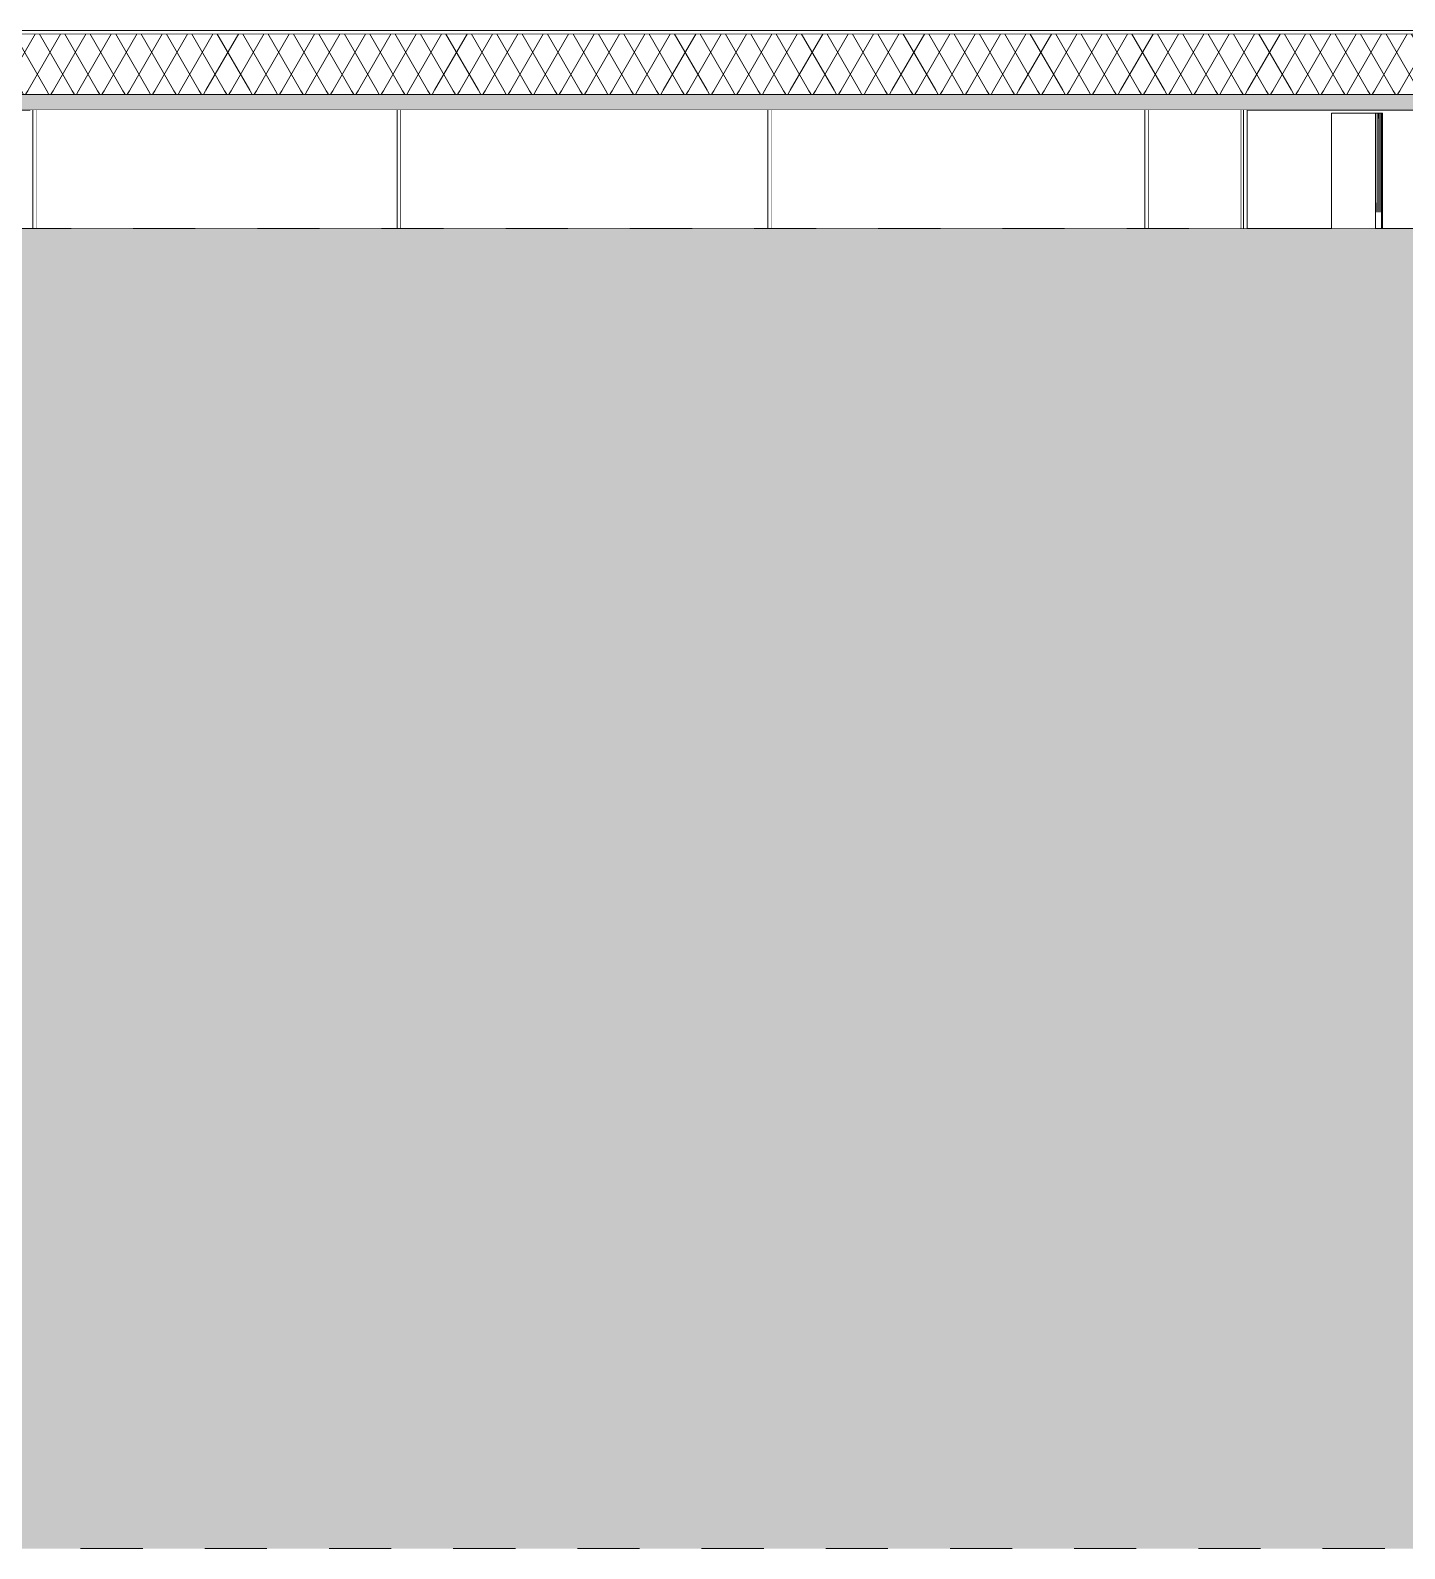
# Model space of a CAD drawing. Header units: millimetres. Extents: x -46169 to 135069, y -86316 to 18123.
# Drawn here: x 113142 to 116265, y -72780 to -69330 of the extents above; entities that cross this region are included whole.
import ezdxf

# ---------------------------------------------------------------- set-up
doc = ezdxf.new("R2010")
doc.units = ezdxf.units.MM
doc.header["$MEASUREMENT"] = 0
doc.linetypes.add('Dashed', pattern=[2822.222233, 1411.111116, -1411.111116])
doc.linetypes.add('Wipeout_Contour', pattern=[1000, 0, -1000])
for name, color, linetype, lineweight in [('0_Pen_No__85', 8, 'Continuous', 20), ('A-20-M_Roof_Pen_No__85', 8, 'Continuous', 20), ('A-95-P_Drawing_Pen_No__2', 8, 'Continuous', 15), ('New_A-20-M_Roof_Pen_No__4', 7, 'Continuous', 20), ('New_A-20-M_Roof_Pen_No__85', 8, 'Continuous', 20), ('New_A-25-M_Curtain_Wall_Pen_No__87', 8, 'Continuous', 20), ('New_A-25-M_Wall_Int_Pen_No__87', 8, 'Continuous', 20)]:
    doc.layers.add(name, color=color, linetype=linetype, lineweight=lineweight)
for name, color, linetype in [('A-20-M_Roof', 7, 'Continuous'), ('New_A-20-M_Roof', 7, 'Continuous'), ('New_A-25-M_Curtain_Wall', 7, 'Continuous'), ('New_A-25-M_Wall_Int', 7, 'Continuous')]:
    doc.layers.add(name, color=color, linetype=linetype)
for name, color, linetype, lineweight, true_color in [('A-20-M_Roof_Pen_No__53', 7, 'Continuous', 35, 0x444444), ('A-95-P_Drawing_Pen_No__62', 7, 'Continuous', 20, 0xaaaaaa), ('New_A-20-M_Roof_Pen_No__149', 7, 'Continuous', 0, 0x2a2a2a), ('New_A-20-M_Roof_Pen_No__81', 7, 'Continuous', 20, 0x6a6a6a)]:
    doc.layers.add(name, color=color, linetype=linetype, lineweight=lineweight, true_color=true_color)
pattern_1 = [(60, (188935.42, -81480.184), (-43.30127, 25), []), (120, (188935.42, -81480.184), (43.30127, 25), [])]

# ---------------------------------------------------------------- blocks, each defined once
blk = doc.blocks.new('Section Elem_15_3', base_point=(188935.4, -81480.2))
at = {"layer": 'New_A-25-M_Wall_Int_Pen_No__87', "linetype": 'Continuous'}
blk.add_line((109939.9, -69780.2), (117938.8, -69780.2), dxfattribs=at)
blk = doc.blocks.new('Section Elem_131_3', base_point=(188935.4, -81480.2))
at = {"color": 254, "linetype": 'Wipeout_Contour', "lineweight": 0, "ltscale": 1219621.857444584}
blk.add_wipeout([(116213, -69518.2), (116213, -69741.7), (116213.1, -69741.7), (116213.1, -69742.3), (116213.1, -69743.2), (116213, -69743.2), (116213, -69780.2), (116215.4, -69780.2), (116215.4, -69518.2)], dxfattribs=at).dxf.layer = 'New_A-25-M_Wall_Int'
at = {"color": 254, "linetype": 'Wipeout_Contour', "lineweight": 0, "ltscale": 542175.228585}
blk.add_wipeout([(116212.7, -69780.2), (116213, -69780.2), (116213, -69743.2), (116212.7, -69743.2)], dxfattribs=at).dxf.layer = 'New_A-25-M_Wall_Int'
at = {"color": 254, "linetype": 'Wipeout_Contour', "lineweight": 0, "ltscale": 541904.31327}
blk.add_wipeout([(116212.7, -69518.2), (116212.7, -69741.7), (116213, -69741.7), (116213, -69518.2)], dxfattribs=at).dxf.layer = 'New_A-25-M_Wall_Int'
at = {"color": 254, "linetype": 'Wipeout_Contour', "lineweight": 0, "ltscale": 677668.165398}
blk.add_wipeout([(116212.7, -69742.3), (116213.1, -69742.3), (116213.1, -69741.7), (116213, -69741.7), (116212.7, -69741.7)], dxfattribs=at).dxf.layer = 'New_A-25-M_Wall_Int'
at = {"color": 254, "linetype": 'Wipeout_Contour', "lineweight": 0, "ltscale": 542136.477251}
blk.add_wipeout([(116212.7, -69743.2), (116213.1, -69743.2), (116213.1, -69742.3), (116212.7, -69742.3)], dxfattribs=at).dxf.layer = 'New_A-25-M_Wall_Int'
at = {"color": 254, "linetype": 'Wipeout_Contour', "lineweight": 0, "ltscale": 542125.192076}
blk.add_wipeout([(116210, -69742.3), (116210.2, -69742.3), (116210.2, -69741.7), (116210, -69741.7)], dxfattribs=at).dxf.layer = 'New_A-25-M_Wall_Int'
at = {"color": 254, "linetype": 'Wipeout_Contour', "lineweight": 0, "ltscale": 542126.735785}
blk.add_wipeout([(116210, -69742.3), (116210, -69743.2), (116210.2, -69743.2), (116210.2, -69742.3)], dxfattribs=at).dxf.layer = 'New_A-25-M_Wall_Int'
at = {"color": 254, "linetype": 'Wipeout_Contour', "lineweight": 0, "ltscale": 542113.28887}
blk.add_wipeout([(116206.6, -69741.7), (116206.5, -69742.3), (116206.7, -69742.3), (116206.7, -69741.7)], dxfattribs=at).dxf.layer = 'New_A-25-M_Wall_Int'
at = {"color": 254, "linetype": 'Wipeout_Contour', "lineweight": 0, "ltscale": 542114.83344}
blk.add_wipeout([(116206.7, -69742.3), (116206.5, -69742.3), (116206.6, -69743.2), (116206.7, -69743.2)], dxfattribs=at).dxf.layer = 'New_A-25-M_Wall_Int'
at = {"color": 254, "linetype": 'Wipeout_Contour', "lineweight": 0, "ltscale": 542101.385452}
blk.add_wipeout([(116203.1, -69742.3), (116203.2, -69742.3), (116203.2, -69741.7), (116203.1, -69741.7)], dxfattribs=at).dxf.layer = 'New_A-25-M_Wall_Int'
at = {"color": 254, "linetype": 'Wipeout_Contour', "lineweight": 0, "ltscale": 542102.928401}
blk.add_wipeout([(116203.2, -69742.3), (116203.1, -69742.3), (116203.1, -69743.2), (116203.2, -69743.2)], dxfattribs=at).dxf.layer = 'New_A-25-M_Wall_Int'
at = {"color": 254, "linetype": 'Wipeout_Contour', "lineweight": 0, "ltscale": 542089.481389}
blk.add_wipeout([(116199.6, -69742.3), (116199.8, -69742.3), (116199.8, -69741.7), (116199.6, -69741.7)], dxfattribs=at).dxf.layer = 'New_A-25-M_Wall_Int'
at = {"color": 254, "linetype": 'Wipeout_Contour', "lineweight": 0, "ltscale": 542091.025198}
blk.add_wipeout([(116199.6, -69742.3), (116199.6, -69743.2), (116199.8, -69743.2), (116199.8, -69742.3)], dxfattribs=at).dxf.layer = 'New_A-25-M_Wall_Int'
at = {"color": 254, "linetype": 'Wipeout_Contour', "lineweight": 0, "ltscale": 541726.37212}
blk.add_wipeout([(116099.4, -69518.2), (116099.4, -69780.2), (116199.4, -69780.2), (116199.4, -69518.2)], dxfattribs=at).dxf.layer = 'New_A-25-M_Wall_Int'
at = {"layer": 'New_A-25-M_Wall_Int_Pen_No__87', "linetype": 'Continuous'}
for p, q in [((116099.4, -69518.2), (116199.4, -69518.2)), ((116099.4, -69780.2), (116099.4, -69518.2)), ((116199.6, -69518.2), (116199.4, -69518.2)), ((116199.4, -69518.2), (116199.4, -69780.2)), ((116202.9, -69518.2), (116199.6, -69518.2)), ((116199.6, -69518.2), (116199.6, -69740.2)), ((116203.1, -69518.2), (116202.9, -69518.2)), ((116202.9, -69518.2), (116202.9, -69530.2)), ((116206.4, -69518.2), (116203.1, -69518.2)), ((116203.1, -69518.2), (116203.1, -69740.2)), ((116206.5, -69518.2), (116206.4, -69518.2)), ((116206.4, -69518.2), (116206.4, -69530.2)), ((116206.5, -69518.2), (116206.5, -69740.2)), ((116209.8, -69518.2), (116206.6, -69518.2)), ((116209.8, -69518.2), (116209.8, -69530.2)), ((116210, -69518.2), (116209.9, -69518.2)), ((116212.7, -69518.2), (116210, -69518.2)), ((116210, -69518.2), (116210, -69740.2)), ((116212.7, -69518.2), (116212.7, -69780.2)), ((116213, -69518.2), (116212.7, -69518.2)), ((116215.4, -69518.2), (116213, -69518.2)), ((116213, -69741.7), (116213, -69518.2)), ((116215.4, -69780.2), (116215.4, -69518.2)), ((116199.8, -69740.2), (116199.8, -69722.2)), ((116203.2, -69740.2), (116203.2, -69722.2)), ((116206.7, -69740.2), (116206.7, -69722.2)), ((116210.2, -69740.2), (116210.2, -69722.2)), ((116213.1, -69740.2), (116213.1, -69722.2)), ((116199.6, -69742.3), (116199.6, -69740.2)), ((116199.6, -69741.7), (116199.8, -69741.7)), ((116199.6, -69743.2), (116199.6, -69742.3)), ((116199.8, -69743.2), (116199.6, -69743.2)), ((116199.8, -69741.2), (116199.8, -69740.2)), ((116199.8, -69741.7), (116199.8, -69741.2)), ((116199.8, -69741.7), (116199.8, -69742.3)), ((116199.8, -69742.3), (116199.8, -69743.2)), ((116203.1, -69742.3), (116203.1, -69740.2)), ((116203.1, -69741.7), (116203.2, -69741.7)), ((116203.1, -69743.2), (116203.1, -69742.3)), ((116203.2, -69743.2), (116203.1, -69743.2)), ((116203.2, -69741.2), (116203.2, -69740.2)), ((116203.2, -69741.7), (116203.2, -69741.2)), ((116203.2, -69741.7), (116203.2, -69742.3)), ((116203.2, -69742.3), (116203.2, -69743.2)), ((116206.5, -69742.3), (116206.5, -69740.2)), ((116206.6, -69743.2), (116206.5, -69742.3)), ((116206.6, -69741.7), (116206.7, -69741.7)), ((116206.7, -69743.2), (116206.6, -69743.2)), ((116206.7, -69741.2), (116206.7, -69740.2)), ((116206.7, -69741.7), (116206.7, -69741.2)), ((116206.7, -69741.7), (116206.7, -69742.3)), ((116206.7, -69742.3), (116206.7, -69743.2)), ((116210, -69742.3), (116210, -69740.2)), ((116210, -69741.7), (116210.2, -69741.7)), ((116210, -69743.2), (116210, -69742.3)), ((116210.2, -69743.2), (116210, -69743.2)), ((116210.2, -69741.2), (116210.2, -69740.2)), ((116210.2, -69741.7), (116210.2, -69741.2)), ((116210.2, -69741.7), (116210.2, -69742.3)), ((116210.2, -69742.3), (116210.2, -69743.2)), ((116212.7, -69741.7), (116213, -69741.7)), ((116213, -69743.2), (116212.7, -69743.2)), ((116213, -69741.7), (116213.1, -69741.7)), ((116213, -69743.2), (116213.1, -69743.2)), ((116213, -69780.2), (116213, -69743.2)), ((116213.1, -69741.2), (116213.1, -69740.2)), ((116213.1, -69741.7), (116213.1, -69741.2)), ((116213.1, -69741.7), (116213.1, -69742.3)), ((116213.1, -69742.3), (116213.1, -69743.2))]:
    blk.add_line(p, q, dxfattribs=at)
blk = doc.blocks.new('Section Elem_156_3', base_point=(188935.4, -81480.2))
at = {"layer": 'New_A-20-M_Roof_Pen_No__4', "linetype": 'Continuous'}
blk.add_line((130811.6, -69511.2), (109981, -69511.2), dxfattribs=at)
at = {"color": 254, "linetype": 'Wipeout_Contour', "lineweight": 0, "ltscale": 556398.798092}
blk.add_wipeout([(109981, -69466.2), (109981, -69476.2), (130811.6, -69476.2), (130811.6, -69466.2)], dxfattribs=at).dxf.layer = 'New_A-20-M_Roof'
at = {"layer": 'New_A-20-M_Roof_Pen_No__81', "linetype": 'Continuous', "lineweight": 0, "true_color": 0x353535}
blk.add_hatch(color=250, dxfattribs=at).paths.add_polyline_path([(109981, -69476.2), (109981, -69511.2), (130811.6, -69511.2), (130811.6, -69476.2)])
at = {"layer": 'New_A-20-M_Roof_Pen_No__85', "linetype": 'Continuous'}
h = blk.add_hatch(dxfattribs=at)
h.set_pattern_fill('Batt_Insulation_0003', color=256, style=0, pattern_type=2)
h.set_pattern_definition(pattern_1)
h.paths.add_polyline_path([(109981, -69466.2), (109981, -69476.2), (130811.6, -69476.2), (130811.6, -69466.2)])
at = {"layer": 'New_A-20-M_Roof_Pen_No__149', "linetype": 'Continuous'}
blk.add_line((130811.6, -69476.2), (109981, -69476.2), dxfattribs=at)
blk = doc.blocks.new('Section Elem_159_3', base_point=(188935.4, -81480.2))
at = {"color": 254, "linetype": 'Wipeout_Contour', "lineweight": 0, "ltscale": 560793.735777}
blk.add_wipeout([(112652.6, -69466.2), (130811.6, -69466.2), (130811.6, -69337.4), (112652.6, -69337.4)], dxfattribs=at).dxf.layer = 'A-20-M_Roof'
at = {"layer": 'A-20-M_Roof_Pen_No__85', "linetype": 'Continuous'}
h = blk.add_hatch(dxfattribs=at)
h.set_pattern_fill('Batt_Insulation_0003', color=256, style=0, pattern_type=2)
h.set_pattern_definition(pattern_1)
h.paths.add_polyline_path([(112652.6, -69466.2), (130811.6, -69466.2), (130811.6, -69337.4), (112652.6, -69337.4)])
at = {"layer": 'A-20-M_Roof_Pen_No__53', "linetype": 'Continuous'}
blk.add_line((130811.6, -69337.4), (112652.6, -69337.4), dxfattribs=at)
blk = doc.blocks.new('Section Elem_160_3', base_point=(188935.4, -81480.2))
at = {"color": 254, "linetype": 'Wipeout_Contour', "lineweight": 0, "ltscale": 677869.23889}
blk.add_wipeout([(112799.6, -69330.2), (111326.4, -69348.9), (112652.6, -69337.4), (123688.8, -69337.4), (121890.5, -69330.2)], dxfattribs=at).dxf.layer = 'A-20-M_Roof'
blk = doc.blocks.new('Section Elem_175_3', base_point=(188935.4, -81480.2))
at = {"color": 254, "linetype": 'Wipeout_Contour', "lineweight": 0, "ltscale": 540083.929147}
blk.add_wipeout([(115675, -69511.2), (115670, -69511.2), (115670, -69780.2), (115675, -69780.2)], dxfattribs=at).dxf.layer = 'New_A-25-M_Curtain_Wall'
at = {"color": 254, "linetype": 'Wipeout_Contour', "lineweight": 0, "ltscale": 540107.263282}
blk.add_wipeout([(115683.7, -69511.2), (115675, -69511.2), (115675, -69780.2), (115683.7, -69780.2)], dxfattribs=at).dxf.layer = 'New_A-25-M_Curtain_Wall'
at = {"layer": 'New_A-25-M_Curtain_Wall_Pen_No__87', "linetype": 'Continuous'}
for p, q in [((115675, -69780.2), (115675, -69511.2)), ((115683.7, -69780.2), (115683.7, -69511.2))]:
    blk.add_line(p, q, dxfattribs=at)
blk = doc.blocks.new('Section Elem_176_3', base_point=(188935.4, -81480.2))
at = {"color": 254, "linetype": 'Wipeout_Contour', "lineweight": 0, "ltscale": 537151.807203}
blk.add_wipeout([(114813.4, -69780.2), (114818.6, -69780.2), (114818.6, -69511.2), (114813.4, -69511.2)], dxfattribs=at).dxf.layer = 'New_A-25-M_Curtain_Wall'
at = {"color": 254, "linetype": 'Wipeout_Contour', "lineweight": 0, "ltscale": 537175.251146}
blk.add_wipeout([(114818.6, -69780.2), (114827.1, -69780.2), (114827.1, -69511.2), (114818.6, -69511.2)], dxfattribs=at).dxf.layer = 'New_A-25-M_Curtain_Wall'
at = {"layer": 'New_A-25-M_Curtain_Wall_Pen_No__87', "linetype": 'Continuous'}
for p, q in [((114818.6, -69780.2), (114818.6, -69511.2)), ((114827.1, -69780.2), (114827.1, -69511.2))]:
    blk.add_line(p, q, dxfattribs=at)
blk = doc.blocks.new('Section Elem_177_3', base_point=(188935.4, -81480.2))
at = {"color": 254, "linetype": 'Wipeout_Contour', "lineweight": 0, "ltscale": 534272.971678}
blk.add_wipeout([(113976.1, -69511.2), (113970.7, -69511.2), (113970.7, -69780.2), (113976.1, -69780.2)], dxfattribs=at).dxf.layer = 'New_A-25-M_Curtain_Wall'
at = {"color": 254, "linetype": 'Wipeout_Contour', "lineweight": 0, "ltscale": 534296.50802}
blk.add_wipeout([(113984.5, -69511.2), (113976.1, -69511.2), (113976.1, -69780.2), (113984.5, -69780.2)], dxfattribs=at).dxf.layer = 'New_A-25-M_Curtain_Wall'
at = {"layer": 'New_A-25-M_Curtain_Wall_Pen_No__87', "linetype": 'Continuous'}
for p, q in [((113976.1, -69780.2), (113976.1, -69511.2)), ((113984.5, -69780.2), (113984.5, -69511.2))]:
    blk.add_line(p, q, dxfattribs=at)
blk = doc.blocks.new('Section Elem_178_3', base_point=(188935.4, -81480.2))
at = {"color": 254, "linetype": 'Wipeout_Contour', "lineweight": 0, "ltscale": 531449.275385}
blk.add_wipeout([(113148.1, -69511.2), (113142.5, -69511.2), (113142.5, -69780.2), (113148.1, -69780.2)], dxfattribs=at).dxf.layer = 'New_A-25-M_Curtain_Wall'
at = {"color": 254, "linetype": 'Wipeout_Contour', "lineweight": 0, "ltscale": 531472.886671}
blk.add_wipeout([(113156.4, -69511.2), (113148.1, -69511.2), (113148.1, -69780.2), (113156.4, -69780.2)], dxfattribs=at).dxf.layer = 'New_A-25-M_Curtain_Wall'
at = {"layer": 'New_A-25-M_Curtain_Wall_Pen_No__87', "linetype": 'Continuous'}
for p, q in [((113148.1, -69780.2), (113148.1, -69511.2)), ((113156.4, -69780.2), (113156.4, -69511.2))]:
    blk.add_line(p, q, dxfattribs=at)
blk = doc.blocks.new('Section Elem_180_3', base_point=(188935.4, -81480.2))
at = {"color": 254, "linetype": 'Wipeout_Contour', "lineweight": 0, "ltscale": 538632.639496}
blk.add_wipeout([(115670, -69511.2), (114827.1, -69511.2), (114827.1, -69780.2), (115670, -69780.2)], dxfattribs=at).dxf.layer = 'New_A-25-M_Curtain_Wall'
blk = doc.blocks.new('Section Elem_181_3', base_point=(188935.4, -81480.2))
at = {"color": 254, "linetype": 'Wipeout_Contour', "lineweight": 0, "ltscale": 535726.884851}
blk.add_wipeout([(113984.5, -69780.2), (114813.4, -69780.2), (114813.4, -69511.2), (113984.5, -69511.2)], dxfattribs=at).dxf.layer = 'New_A-25-M_Curtain_Wall'
blk = doc.blocks.new('Section Elem_182_3', base_point=(188935.4, -81480.2))
at = {"color": 254, "linetype": 'Wipeout_Contour', "lineweight": 0, "ltscale": 532875.33381}
blk.add_wipeout([(113156.4, -69780.2), (113970.7, -69780.2), (113970.7, -69511.2), (113156.4, -69511.2)], dxfattribs=at).dxf.layer = 'New_A-25-M_Curtain_Wall'
blk = doc.blocks.new('Section Elem_184_3', base_point=(188935.4, -81480.2))
at = {"color": 254, "linetype": 'Wipeout_Contour', "lineweight": 0, "ltscale": 540482.695647}
blk.add_wipeout([(115894.1, -69511.2), (115683.7, -69511.2), (115683.7, -69780.2), (115894.1, -69780.2)], dxfattribs=at).dxf.layer = 'New_A-25-M_Curtain_Wall'
at = {"layer": 'New_A-25-M_Curtain_Wall_Pen_No__87', "linetype": 'Continuous'}
blk.add_line((115894.1, -69511.2), (115894.1, -69780.2), dxfattribs=at)
blk = doc.blocks.new('Section Elem_185_3', base_point=(188935.4, -81480.2))
at = {"color": 254, "linetype": 'Wipeout_Contour', "lineweight": 0, "ltscale": 540851.642947}
blk.add_wipeout([(115894.1, -69511.2), (115894.1, -69780.2), (115898.9, -69780.2), (115898.9, -69511.2)], dxfattribs=at).dxf.layer = 'New_A-25-M_Curtain_Wall'
at = {"color": 254, "linetype": 'Wipeout_Contour', "lineweight": 0, "ltscale": 540874.970076}
blk.add_wipeout([(115898.9, -69780.2), (115907.7, -69780.2), (115907.7, -69511.2), (115898.9, -69511.2)], dxfattribs=at).dxf.layer = 'New_A-25-M_Curtain_Wall'
at = {"layer": 'New_A-25-M_Curtain_Wall_Pen_No__87', "linetype": 'Continuous'}
for p, q in [((115898.9, -69511.2), (115898.9, -69780.2)), ((115907.7, -69511.2), (115907.7, -69780.2))]:
    blk.add_line(p, q, dxfattribs=at)
blk = doc.blocks.new('I-08 Lecture Theatre Elevation_STORY_MARKER', base_point=(188935.4, -81480.2))
at = {"layer": '0_Pen_No__85', "linetype": 'Continuous'}
blk.add_line((109406.9, -69330.2), (130811.6, -69330.2), dxfattribs=at)

msp = doc.modelspace()

# ---------------------------------------------------------------- block references
at = {"layer": 'New_A-25-M_Wall_Int'}
msp.add_blockref('Section Elem_15_3', (188935.4, -81480.2), dxfattribs=at)

# ---------------------------------------------------------------- next in the draw order: block references
msp.add_blockref('Section Elem_131_3', (188935.4, -81480.2), dxfattribs=at)

# ---------------------------------------------------------------- next in the draw order: block references
at = {"layer": 'New_A-20-M_Roof'}
msp.add_blockref('Section Elem_156_3', (188935.4, -81480.2), dxfattribs=at)

# ---------------------------------------------------------------- next in the draw order: block references
at = {"layer": 'A-20-M_Roof'}
msp.add_blockref('Section Elem_159_3', (188935.4, -81480.2), dxfattribs=at)
at = {"layer": 'New_A-25-M_Curtain_Wall'}
for name in ['Section Elem_178_3', 'Section Elem_177_3', 'Section Elem_176_3', 'Section Elem_175_3']:
    msp.add_blockref(name, (188935.4, -81480.2), dxfattribs=at)

# ---------------------------------------------------------------- next in the draw order: block references
at = {"layer": 'A-20-M_Roof'}
msp.add_blockref('Section Elem_160_3', (188935.4, -81480.2), dxfattribs=at)
at = {"layer": 'New_A-25-M_Curtain_Wall'}
msp.add_blockref('Section Elem_180_3', (188935.4, -81480.2), dxfattribs=at)

# ---------------------------------------------------------------- next in the draw order: block references
for name in ['Section Elem_181_3', 'Section Elem_184_3']:
    msp.add_blockref(name, (188935.4, -81480.2), dxfattribs=at)

# ---------------------------------------------------------------- next in the draw order: block references
for name in ['Section Elem_182_3', 'Section Elem_185_3']:
    msp.add_blockref(name, (188935.4, -81480.2), dxfattribs=at)

# ---------------------------------------------------------------- next in the draw order: hatches: boundary and pattern name
at = {"layer": 'A-95-P_Drawing_Pen_No__62', "linetype": 'Continuous', "ltscale": 0.1}
h = msp.add_hatch(dxfattribs=at)
h.set_pattern_fill('Brass_Bronze_0003', color=256, style=0, pattern_type=2)
h.set_pattern_definition([(45, (188935.42, -81480.18), (-91.92388, 91.92388), []), (45, (188889.46, -81434.22), (-91.92388, 91.92388), [97.5, -32.5])])
h.paths.add_polyline_path([(111176.8, -69780.2), (111176.8, -72780.2), (130795.9, -72780.2), (130795.9, -70222.2), (130795.9, -69780.2)])

# ---------------------------------------------------------------- next in the draw order: linework, layer by layer
at = {"layer": 'A-95-P_Drawing_Pen_No__2', "linetype": 'Dashed', "ltscale": 0.1, "flags": 128}
msp.add_lwpolyline([(111176.8, -69780.2), (111176.8, -72780.2), (130795.9, -72780.2), (130795.9, -70222.2), (130795.9, -69780.2)], close=True, dxfattribs=at)

# ---------------------------------------------------------------- next in the draw order: block references
at = {"linetype": 'Continuous', "lineweight": 0}
msp.add_blockref('I-08 Lecture Theatre Elevation_STORY_MARKER', (188935.4, -81480.2), dxfattribs=at)

doc.saveas('drawing.dxf')
